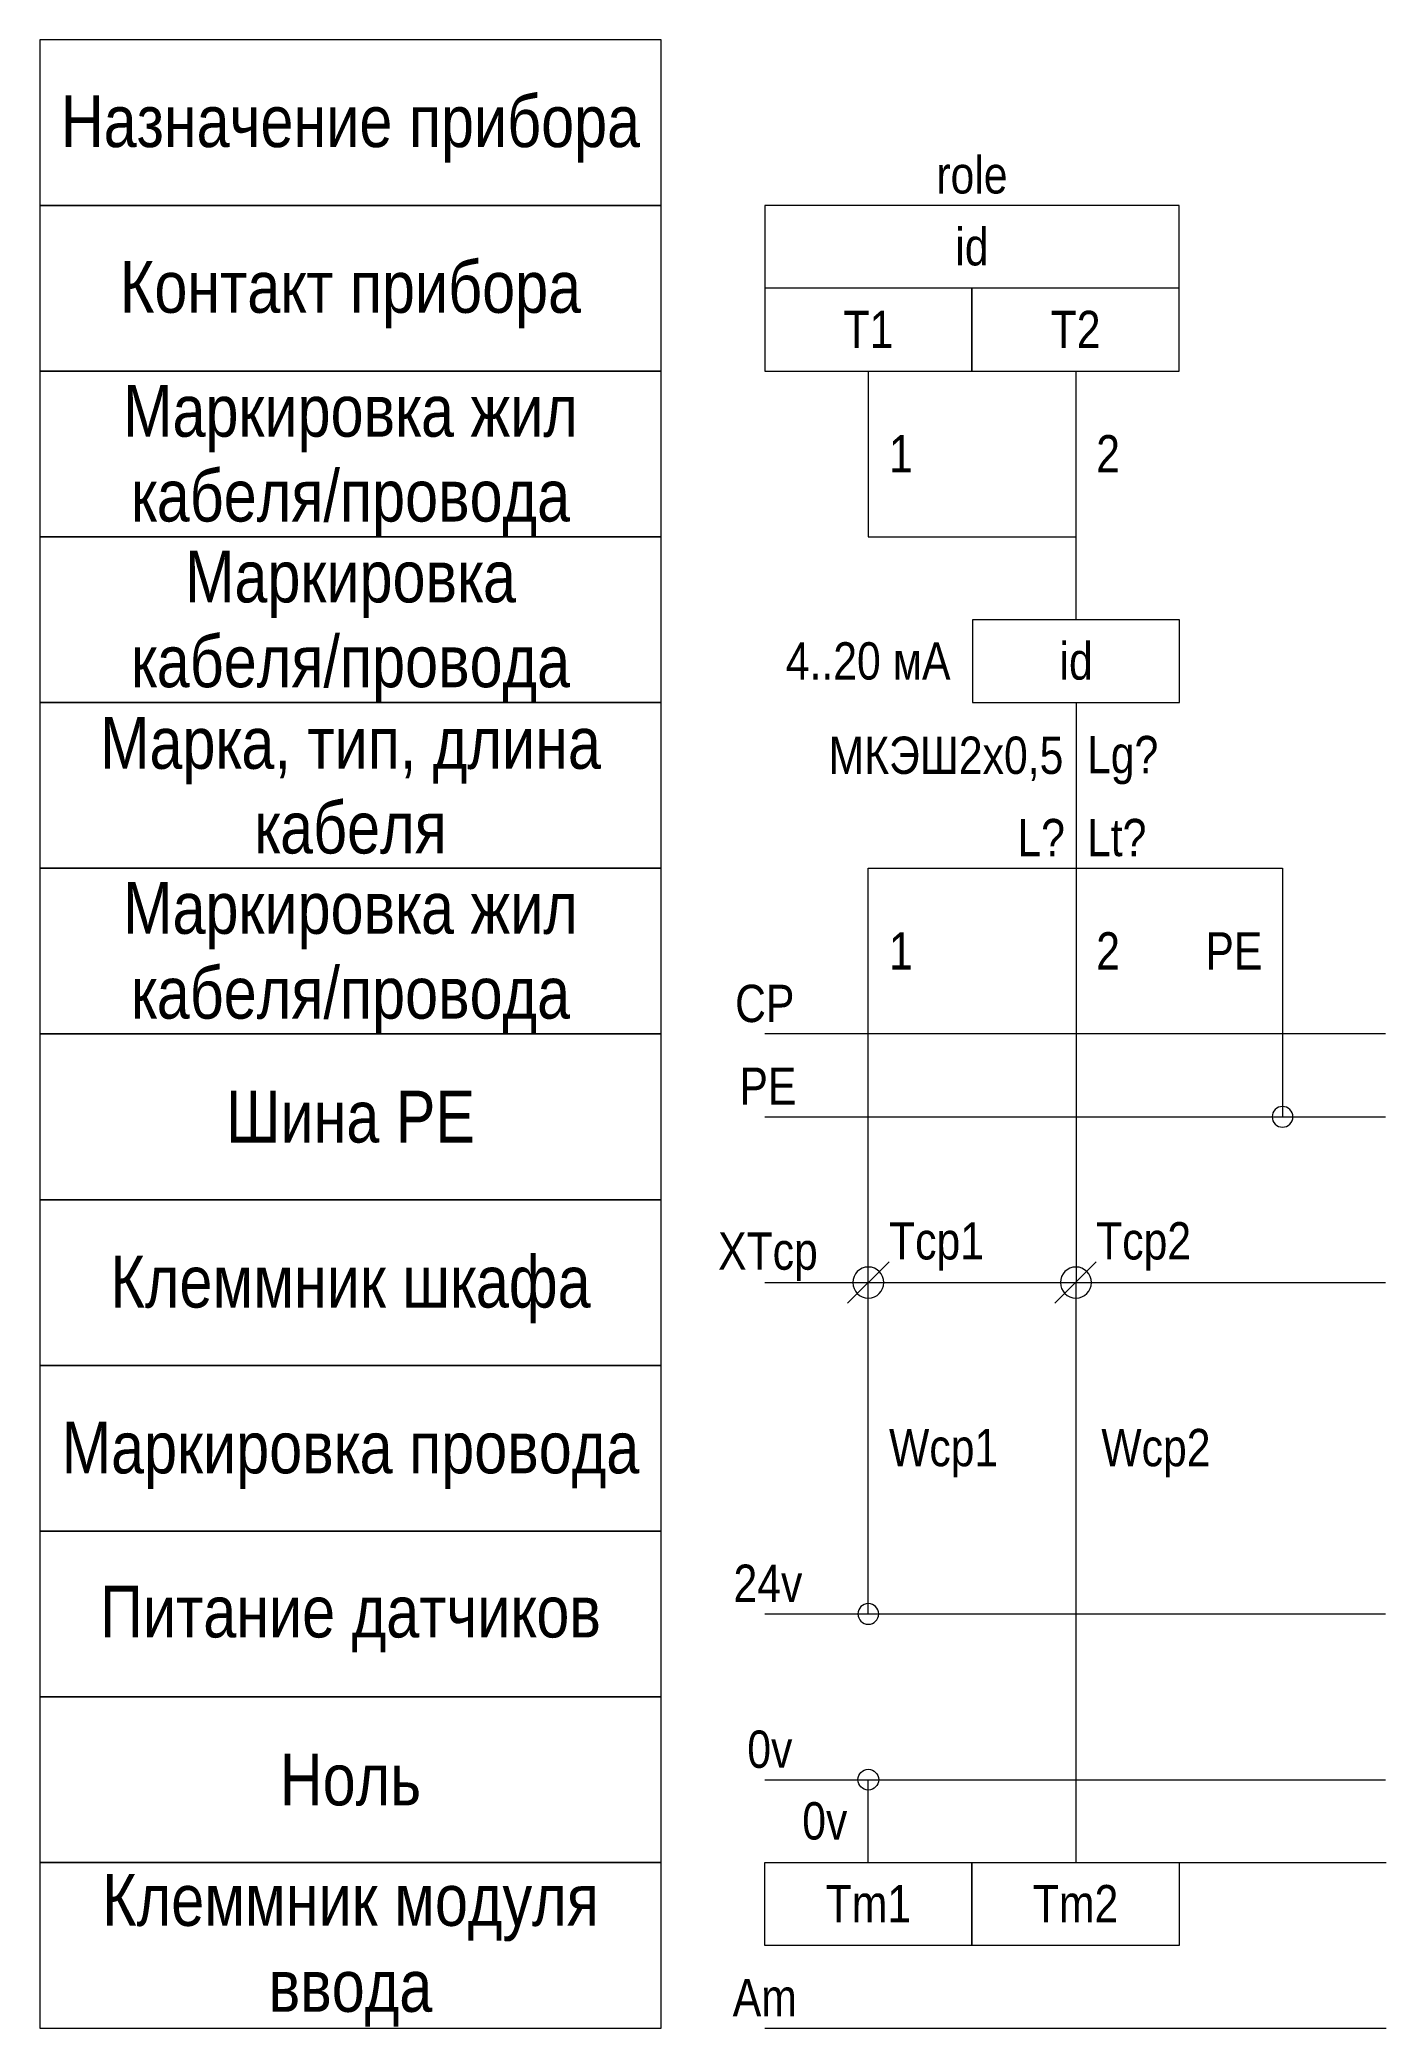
# Model space of a CAD drawing. Header units: millimetres. Extents: x -4643.7 to -4578.7, y -11658.1 to -11562.1.
import ezdxf

# ---------------------------------------------------------------- set-up
doc = ezdxf.new("R2010")
doc.units = ezdxf.units.MM
doc.header["$MEASUREMENT"] = 0
doc.linetypes.add('Штриховая', pattern=[2000, 1000, -1000])
doc.linetypes.add('Штрихпунктирная', pattern=[6702.777624, 3527.777672, -1763.888836, 0, -1411.111116])
for name, color, linetype, lineweight in [('0_names_Ном._пера__1', 7, 'Continuous', 15), ('0_Ном._пера__1', 7, 'Continuous', 15), ('0_Ном._пера__21', 7, 'Continuous', 40)]:
    doc.layers.add(name, color=color, linetype=linetype, lineweight=lineweight)
doc.styles.add('СГЕНЕРИР_СТИЛЬ_1', font='ARIALN.TTF')

msp = doc.modelspace()

# ---------------------------------------------------------------- linework, layer by layer
at = {"layer": '0_Ном._пера__1', "color": 7, "linetype": 'Continuous', "lineweight": 15}
for p, q in [((-4593.665, -11590.101), (-4593.665, -11578.101)), ((-4608.693, -11614.101), (-4578.727, -11614.101)), ((-4604.695, -11623.101), (-4602.695, -11621.101)), ((-4594.697, -11623.101), (-4592.697, -11621.101)), ((-4608.693, -11638.101), (-4578.727, -11638.101)), ((-4608.693, -11646.101), (-4578.727, -11646.101)), ((-4603.695, -11650.101), (-4603.695, -11646.101)), ((-4608.693, -11650.101), (-4578.693, -11650.101)), ((-4608.693, -11658.101), (-4578.693, -11658.101))]:
    msp.add_line(p, q, dxfattribs=at)
at = {"layer": '0_Ном._пера__1', "color": 7, "linetype": 'Штриховая', "lineweight": 15}
msp.add_line((-4578.727, -11610.101), (-4608.693, -11610.101), dxfattribs=at)
at = {"layer": '0_Ном._пера__1', "color": 7, "linetype": 'Штрихпунктирная', "lineweight": 15}
msp.add_line((-4608.693, -11622.101), (-4578.727, -11622.101), dxfattribs=at)
at = {"layer": '0_Ном._пера__1', "color": 7, "linetype": 'Continuous', "lineweight": 15}
for points in [[(-4643.692, -11570.101), (-4613.692, -11570.101), (-4613.692, -11562.101), (-4643.692, -11562.101)], [(-4643.692, -11578.101), (-4613.692, -11578.101), (-4613.692, -11570.101), (-4643.692, -11570.101)], [(-4608.693, -11578.101), (-4588.693, -11578.101), (-4588.693, -11570.101), (-4608.693, -11570.101)], [(-4608.693, -11578.101), (-4598.693, -11578.101), (-4598.693, -11574.101), (-4608.693, -11574.101)], [(-4598.693, -11578.101), (-4588.693, -11578.101), (-4588.693, -11574.101), (-4598.693, -11574.101)], [(-4643.692, -11586.101), (-4613.692, -11586.101), (-4613.692, -11578.101), (-4643.692, -11578.101)], [(-4643.692, -11594.101), (-4613.692, -11594.101), (-4613.692, -11586.101), (-4643.692, -11586.101)], [(-4598.667, -11594.101), (-4588.667, -11594.101), (-4588.667, -11590.101), (-4598.667, -11590.101)], [(-4643.692, -11602.101), (-4613.692, -11602.101), (-4613.692, -11594.101), (-4643.692, -11594.101)], [(-4643.692, -11610.101), (-4613.692, -11610.101), (-4613.692, -11602.101), (-4643.692, -11602.101)], [(-4643.692, -11618.101), (-4613.692, -11618.101), (-4613.692, -11610.101), (-4643.692, -11610.101)], [(-4643.692, -11626.101), (-4613.692, -11626.101), (-4613.692, -11618.101), (-4643.692, -11618.101)], [(-4643.692, -11634.101), (-4613.692, -11634.101), (-4613.692, -11626.101), (-4643.692, -11626.101)], [(-4643.692, -11642.101), (-4613.692, -11642.101), (-4613.692, -11634.101), (-4643.692, -11634.101)], [(-4643.692, -11650.101), (-4613.692, -11650.101), (-4613.692, -11642.101), (-4643.692, -11642.101)], [(-4643.692, -11658.101), (-4613.692, -11658.101), (-4613.692, -11650.101), (-4643.692, -11650.101)], [(-4608.693, -11650.101), (-4598.693, -11650.101), (-4598.693, -11654.101), (-4608.693, -11654.101)], [(-4598.693, -11650.101), (-4588.693, -11650.101), (-4588.693, -11654.101), (-4598.693, -11654.101)]]:
    msp.add_lwpolyline(points, close=True, dxfattribs=at)
for points in [[(-4603.695, -11578.101), (-4603.695, -11586.101), (-4593.697, -11586.101)], [(-4593.664, -11594.101), (-4593.681, -11650.101)], [(-4603.695, -11638.101), (-4603.695, -11602.101), (-4583.699, -11602.101), (-4583.699, -11614.101)]]:
    msp.add_lwpolyline(points, dxfattribs=at)
for points in [[(-4583.699, -11613.601, 1), (-4583.699, -11614.601, 1)], [(-4603.695, -11621.351, 1), (-4603.695, -11622.851, 1)], [(-4593.672, -11621.351, 1), (-4593.672, -11622.851, 1)], [(-4603.695, -11637.601, 1), (-4603.695, -11638.601, 1)], [(-4603.695, -11646.601, -1), (-4603.695, -11645.601, -1)]]:
    msp.add_lwpolyline(points, format="xyb", close=True, dxfattribs=at)

# ---------------------------------------------------------------- texts
at = {"layer": '0_names_Ном._пера__1', "color": 7, "linetype": 'Continuous', "lineweight": 15, "char_height": 1.8, "style": 'СГЕНЕРИР_СТИЛЬ_1'}
for s, insert, attachment_point in [('\\A1;{\\pqc;\\fArial Narrow|b0|i0|c204|p34;role}', (-4598.693, -11569.549), 8), ('\\A1;{\\pqc;\\fArial Narrow|b0|i0|c204|p34;i\\fArial Narrow|b0|i0|c204|p34;d}', (-4598.693, -11572.107), 5), ('\\A1;{\\pqc;\\fArial Narrow|b0|i0|c204|p34;T\\fArial Narrow|b0|i0|c204|p34;1}', (-4603.69, -11576.087), 5), ('\\A1;{\\pqc;\\fArial Narrow|b0|i0|c204|p34;Т\\fArial Narrow|b0|i0|c204|p34;2}', (-4593.69, -11576.087), 5), ('\\A1;{\\pqc;\\fArial Narrow|b0|i0|c204|p34;i\\fArial Narrow|b0|i0|c204|p34;d}', (-4593.664, -11592.106), 5), ('\\A1;{\\pql;\\fArial Narrow|b0|i0|c204|p34;Lg\\fArial Narrow|b0|i0|c204|p34;?}', (-4593.137, -11598.053), 7), ('\\A1;{\\pql;\\fArial Narrow|b0|i0|c204|p34;L\\fArial Narrow|b0|i0|c204|p34;?}', (-4596.498, -11601.519), 7), ('\\A1;{\\pql;\\fArial Narrow|b0|i0|c204|p34;Lt\\fArial Narrow|b0|i0|c204|p34;?}', (-4593.137, -11601.537), 7), ('\\A1;{\\pqc;\\fArial Narrow|b0|i0|c204|p34;CP}', (-4608.693, -11609.549), 8), ('\\A1;{\\pqc;\\fArial Narrow|b0|i0|c204|p34;XTcp}', (-4608.541, -11622.023), 8), ('\\A1;{\\pql;\\fArial Narrow|b0|i0|c204|p34;T\\fArial Narrow|b0|i0|c204|p34;cp1}', (-4602.695, -11620.358), 4), ('\\A1;{\\pql;\\fArial Narrow|b0|i0|c204|p34;Tcp\\fArial Narrow|b0|i0|c204|p34;2}', (-4592.697, -11620.358), 4), ('\\A1;{\\pql;\\fArial Narrow|b0|i0|c204|p34;Wcp1}', (-4602.695, -11630.34), 4), ('\\A1;{\\pql;\\fArial Narrow|b0|i0|c204|p34;Wcp\\fArial Narrow|b0|i0|c204|p34;2}', (-4592.447, -11630.34), 4), ('\\A1;{\\pqc;\\fArial Narrow|b0|i0|c204|p34;24v}', (-4608.541, -11637.519), 8), ('\\A1;{\\pqc;\\fArial Narrow|b0|i0|c204|p34;0\\fArial Narrow|b0|i0|c204|p34;v}', (-4608.448, -11645.555), 8), ('\\A1;{\\pqc;\\fArial Narrow|b0|i0|c204|p34;0\\fArial Narrow|b0|i0|c204|p34;v}', (-4605.796, -11648.103), 5), ('\\A1;{\\pqc;\\fArial Narrow|b0|i0|c204|p34;Tm1}', (-4603.69, -11652.088), 5), ('\\A1;{\\pqc;\\fArial Narrow|b0|i0|c204|p34;Tm2}', (-4593.69, -11652.088), 5), ('\\A1;{\\pqc;\\fArial Narrow|b0|i0|c204|p34;A\\fArial Narrow|b0|i0|c204|p34;m}', (-4608.693, -11657.519), 8)]:
    msp.add_mtext(s, dxfattribs=dict(at, insert=insert, attachment_point=attachment_point))
at = {"layer": '0_Ном._пера__1', "color": 7, "linetype": 'Continuous', "lineweight": 15, "style": 'СГЕНЕРИР_СТИЛЬ_1'}
for s, insert, char_height, attachment_point in [('\\A1;{\\pqc;\\fArial Narrow|b0|i0|c204|p34;Назначение прибора}', (-4628.692, -11566.409), 2.5, 5), ('\\A1;{\\pqc;\\fArial Narrow|b0|i0|c204|p34;Контакт прибора}', (-4628.692, -11574.409), 2.5, 5), ('\\A1;{\\pql;\\fArial Narrow|b0|i0|c204|p34;1}', (-4602.695, -11582.088), 1.8, 4), ('\\A1;{\\pql;\\fArial Narrow|b0|i0|c204|p34;2}', (-4592.694, -11582.088), 1.8, 4), ('\\A1;{\\pql;\\fArial Narrow|b0|i0|c204|p34;4..20 мА}', (-4607.68, -11592.102), 1.8, 4), ('\\A1;{\\pql;\\fArial Narrow|b0|i0|c204|p34;1}', (-4602.695, -11606.088), 1.8, 4), ('\\A1;{\\pql;\\fArial Narrow|b0|i0|c204|p34;2}', (-4592.694, -11606.088), 1.8, 4), ('\\A1;{\\pqr;\\fArial Narrow|b0|i0|c204|p34;PE}', (-4584.673, -11606.092), 1.8, 6), ('\\A1;{\\pqc;\\fArial Narrow|b0|i0|c204|p34;PE}', (-4608.541, -11613.519), 1.8, 8), ('\\A1;{\\pqc;\\fArial Narrow|b0|i0|c204|p34;Шина PE}', (-4628.692, -11614.109), 2.5, 5), ('\\A1;{\\pqc;\\fArial Narrow|b0|i0|c204|p34;Клеммник\\fArial Narrow|b0|i0|c204|p34; шкафа}', (-4628.692, -11622.435), 2.5, 5), ('\\A1;{\\pqc;\\fArial Narrow|b0|i0|c204|p34;Маркировка \\fArial Narrow|b0|i0|c204|p34;провода}', (-4628.692, -11630.438), 2.5, 5), ('\\A1;{\\pqc;\\fArial Narrow|b0|i0|c204|p34;Питание датчиков}', (-4628.692, -11638.347), 2.5, 5), ('\\A1;{\\pqc;\\fArial Narrow|b0|i0|c204|p34;Ноль}', (-4628.692, -11646.109), 2.5, 5)]:
    msp.add_mtext(s, dxfattribs=dict(at, insert=insert, char_height=char_height, attachment_point=attachment_point))
at = {"layer": '0_Ном._пера__1', "color": 7, "linetype": 'Continuous', "lineweight": 15, "char_height": 2.5, "attachment_point": 5, "style": 'СГЕНЕРИР_СТИЛЬ_1'}
for s, insert, line_spacing_factor in [('\\A1;{\\pqc;\\fArial Narrow|b0|i0|c204|p34;Маркировка жил\\P\\pqc;\\fArial Narrow|b0|i0|c204|p34;кабеля/провода}', (-4628.692, -11582.438), 0.982786), ('\\A1;{\\pqc;\\fArial Narrow|b0|i0|c204|p34;Маркировка\\P\\pqc;\\fArial Narrow|b0|i0|c204|p34;кабеля/провода}', (-4628.692, -11590.438), 0.982786), ('\\A1;{\\pqc;\\fArial Narrow|b0|i0|c204|p34;Марка, тип\\fArial Narrow|b0|i0|c204|p34;, длина\\P\\pqc;\\fArial Narrow|b0|i0|c204|p34;кабеля}', (-4628.692, -11598.109), 0.98101), ('\\A1;{\\pqc;\\fArial Narrow|b0|i0|c204|p34;Маркировка жил\\P\\pqc;\\fArial Narrow|b0|i0|c204|p34;кабеля/провода}', (-4628.692, -11606.438), 0.982786), ('\\A1;{\\pqc;\\fArial Narrow|b0|i0|c204|p34;Клеммник модуля\\P\\pqc;\\fArial Narrow|b0|i0|c204|p34;ввода}', (-4628.692, -11654.345), 0.996136)]:
    msp.add_mtext(s, dxfattribs=dict(at, insert=insert, line_spacing_factor=line_spacing_factor))
at = {"layer": '0_Ном._пера__21', "color": 7, "linetype": 'Continuous', "lineweight": 40, "insert": (-4605.613, -11597.879), "char_height": 1.8, "attachment_point": 7, "style": 'СГЕНЕРИР_СТИЛЬ_1'}
msp.add_mtext('\\A1;{\\pql;\\fArial Narrow|b0|i0|c204|p34;МКЭШ2х0,5}', dxfattribs=at)

doc.saveas('drawing.dxf')
